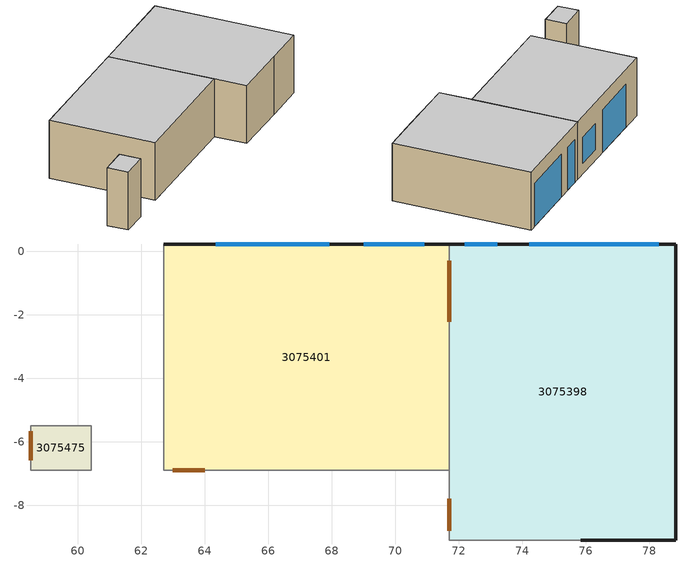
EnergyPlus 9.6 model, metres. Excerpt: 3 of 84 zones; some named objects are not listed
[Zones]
3075401
 floor ground (7595720): 71.7,0.23 71.7,-6.9 62.7,-6.9 62.7,0.23 z46.64
 wall outside (7491882): 71.7,0.23 62.7,0.23 z46.64:50.68
 wall to 3075398 (7514533_Adjacent): 71.7,-6.9 71.7,0.23 z46.64:50.68
 wall to 3075364 (7515037): 62.7,-6.9 71.7,-6.9 z46.64:50.68
 wall to 3075375 (7515233): 62.7,0.23 62.7,-6.9 z46.64:50.68
 window (7537627): 67.92,0.23 64.35,0.23 z46.66:49.66
 window (7537741): 70.91,0.23 69.01,0.23 z47.4:49.2
 door inside (7559049): 71.7,-2.21 71.7,-0.3 z46.65:48.76
 door inside (7559370): 62.99,-6.9 64,-6.9 z46.65:48.76
 ceiling to 3075620 (7600772): 71.7,-6.9 71.7,0.23 62.7,0.23 62.7,-6.9 z50.68
3075398
 floor ground (7595720): 78.83,0.23 78.83,-9.09 71.7,-9.09 71.7,0.23 z46.64
 wall outside (7491699): 75.83,-9.09 78.83,-9.09 z46.64:50.68
 wall outside (7491806): 78.83,-9.09 78.83,0.23 z46.64:50.68
 wall outside (7491882): 78.83,0.23 71.7,0.23 z46.64:50.68
 wall to 3075364 (7514227): 71.7,-9.09 75.83,-9.09 z46.64:50.68
 wall to 3075364 (7514533): 71.7,-6.9 71.7,-9.09 z46.64:50.68
 window (7538308): 78.3,0.23 74.22,0.23 z46.66:49.66
 window (7538232): 73.2,0.23 72.18,0.23 z46.66:49.66
 door inside (7559431): 71.7,-7.79 71.7,-8.8 z46.65:48.76
 ceiling to 3075618 (7600772): 78.83,-9.09 78.83,0.23 71.7,0.23 71.7,-9.09 z50.68
3075475
 floor ground (7595720): 60.41,-5.49 60.41,-6.9 58.52,-6.9 58.52,-5.49 z46.64
 wall to 3075364 (7515393): 58.52,-6.9 60.41,-6.9 z46.64:50.68
 wall to 3075375 (7557749): 60.41,-6.9 60.41,-5.49 z46.64:50.68
 wall to 3075472 (7557750_Adjacent): 58.52,-5.49 58.52,-6.9 z46.64:50.68
 wall to 3075651 (7557751_Adjacent): 60.41,-5.49 58.52,-5.49 z46.64:50.68
 door inside (7558647): 58.52,-5.66 58.52,-6.57 z46.65:48.76
 ceiling to 3075660 (7600772): 60.41,-6.9 60.41,-5.49 58.52,-5.49 58.52,-6.9 z50.68
[Construction]
7491297_Adjacent; 7513341; 7513448; 7513569; 7513741; 7513824; 7514227_Adjacent; 7515233; 7515462_Adjacent; 7515615_Adjacent; 7515995; 7516074_Adjacent; 7516232_Adjacent; 7516506; 7516696_Adjacent; 7517096; 7517165; 7517215_Adjacent; 7517272; 7517809; 7518754_Adjacent; 7519928_Adjacent; 7520038_Adjacent; 7521979_Adjacent; 7521980_Adjacent; 7521981_Adjacent; 7521989_Adjacent; 7521992_Adjacent; 7521994_Adjacent; 7521995_Adjacent; 7521997_Adjacent; 7533116; 7589763_Adjacent: 134454_0.18
7513051_Adjacent: 4503105_0.18, 134380_0.095, 340187_0.013
7517678_Adjacent; 7517738_Adjacent; 7517949_Adjacent; 7517981; 7518014; 7518159_Adjacent; 7518319; 7522017_Adjacent; 7522026_Adjacent; 7523545_Adjacent; 7523588_Adjacent; 7523638; 7524185; 7524253; 7524296; 7524386_Adjacent; 7524459_Adjacent; 7524496_Adjacent; 7524538_Adjacent; 7524641_Adjacent; 7524697_Adjacent; 7524746_Adjacent; 7525090; 7525226; 7525283; 7525334_Adjacent; 7525364_Adjacent; 7525398_Adjacent; 7525450_Adjacent; 7557746; 7557748; 7557749; 7557750_Adjacent; 7557751_Adjacent; 7557752_Adjacent; 7557753_Adjacent: 134370_0.15
7517859; 7518354_Adjacent; 7518500_Adjacent; 7518970_Adjacent; 7522453_Adjacent; 7523049_Adjacent; 7523151_Adjacent; 7523346; 7523918: 340187_0.012, 340187_0.012, 134380_0.095, 340187_0.012, 340187_0.012
7519207; 7519269; 7519360; 7519415; 7519450; 7519510; 7519552: 340187_0.012, 340187_0.012, 134380_0.07, 340187_0.012, 340187_0.012
[Schedule:Compact]
3075333_L: Through: 08/31, For: AllDays, Until: 24:00, 0, Through: 09/01, For: AllDays, Until: 07:30, 0, Until: 08:00, 0, Until: 08:30, 0, Until: 09:00, 0, Until: 09:30, 0, Until: 10:00, 0, Until: 10:30, 0, Until: 11:00, 0, Until: 11:30, 0, Until: 12:00, 0, Until: 12:30, 0, Until: 13:00, 0, Until: 13:30, 0, Until: 14:00, 0, Until: 14:30, 0, Until: 15:00, 0, Until: 15:30, 0, Until: 16:00, 0, Until: 16:30, 0, Until: 17:00, 0, Until: 17:30, 0, Until: 24:00, 0, Through: 09/02, For: AllDays, Until: 07:30, 0, Until: 08:00, 0, Until: 08:30, 0, Until: 09:00, 0, Until: 09:30, 0, Until: 10:00, 0, Until: 10:30, 0, Until: 11:00, 0, Until: 11:30, 0, Until: 12:00, 0, Until: 12:30, 0, Until: 13:00, 0, Until: 13:30, 0, Until: 14:00, 0, Until: 14:30, 0, Until: 15:00, 0, Until: 15:30, 0, Until: 16:00, 0, Until: 16:30, 0, Until: 17:00, 0, Until: 17:30, 0, Until: 24:00, 0, Through: 09/03, For: AllDays, Until: 07:30, 0, Until: 08:00, 0, Until: 08:30, 0, Until: 09:00, 0, Until: 09:30, 0, Until: 10:00, 0, Until: 10:30, 0, Until: 11:00, 0, Until: 11:30, 0, Until: 12:00, 0, Until: 12:30, 0, Until: 13:00, 0, Until: 13:30, 0, Until: 14:00, 0, Until: 14:30, 0, Until: 15:00, 0, Until: 15:30, 0, Until: 16:00, 0, Until: 16:30, 0, Until: 17:00, 0, Until: 17:30, 0, Until: 24:00, 0, Through: 09/04, For: AllDays, Until: 07:30, 0, Until: 08:00, 0, Until: 08:30, 0, Until: 09:00, 0, Until: 09:30, 0, Until: 10:00, 0, Until: 10:30, 0, Until: 11:00, 0, Until: 11:30, 0, Until: 12:00, 0, Until: 12:30, 0, Until: 13:00, 0, Until: 13:30, 0, Until: 14:00, 0, Until: 14:30, 0, Until: 15:00, 0, Until: 15:30, 0, Until: 16:00, 0, Until: 16:30, 0, Until: 17:00, 0, Until: 17:30, 0, Until: 24:00, 0, Through: 09/05, For: AllDays, Until: 07:30, 0, Until: 08:00, 0, Until: 08:30, 0, Until: 09:00, 0, Until: 09:30, 0, Until: 10:00, 0, Until: 10:30, 0, Until: 11:00, 0, Until: 11:30, 0, Until: 12:00, 0, Until: 12:30, 0, Until: 13:00, 0, Until: 13:30, 0, Until: 14:00, 0, Until: 14:30, 0, Until: 15:00, 0, Until: 15:30, 0, Until: 16:00, 0, Until: 16:30, 0, Until: 17:00, 0, Until: 17:30, 0, Until: 24:00, 0, Through: 09/06, For: AllDays, Until: 07:30, 0, Until: 08:00, 0, Until: 08:30, 0, Until: 09:00, 0, Until: 09:30, 0, Until: 10:00, 0, Until: 10:30, 0, Until: 11:00, 0, Until: 11:30, 0, Until: 12:00, 0, Until: 12:30, 0, Until: 13:00, 0, Until: 13:30, 0, Until: 14:00, 0, Until: 14:30, 0, Until: 15:00, 0, Until: 15:30, 0, Until: 16:00, 0, Until: 16:30, 0, Until: 17:00, 0, Until: 17:30, 0, Until: 24:00, 0, Through: 09/07, For: AllDays, Until: 07:30, 0, Until: 08:00, 0, Until: 08:30, 0, Until: 09:00, 0, Until: 09:30, 0, Until: 10:00, 0, Until: 10:30, 0, Until: 11:00, 0, Until: 11:30, 0, Until: 12:00, 0, Until: 12:30, 0, Until: 13:00, 0, Until: 13:30, 0, Until: 14:00, 0, Until: 14:30, 0, Until: 15:00, 0, Until: 15:30, 0, Until: 16:00, 0, Until: 16:30, 0, Until: 17:00, 0, Until: 17:30, 0, Until: 24:00, 0, Through: 09/08, For: AllDays, Until: 07:30, 0, Until: 08:00, 0, Until: 08:30, 0, Until: 09:00, 0, Until: 09:30, 0, Until: 10:00, 0, Until: 10:30, 0, Until: 11:00, 0, Until: 11:30, 0, Until: 12:00, 0, Until: 12:30, 0, Until: 13:00, 0, Until: 13:30, 0, Until: 14:00, 0, Until: 14:30, 0, Until: 15:00, 0, Until: 15:30, 0, Until: 16:00, 0, Until: 16:30, 0, Until: 17:00, 0, Until: 17:30, 0, Until: 24:00, 0, Through: 09/09, For: AllDays, Until: 07:30, 0, Until: 08:00, 0, Until: 08:30, 0, Until: 09:00, 0, Until: 09:30, 0, Until: 10:00, 0, Until: 10:30, 0, Until: 11:00, 0, Until: 11:30, 0, Until: 12:00, 0, Until: 12:30, 0, Until: 13:00, 0, Until: 13:30, 0, Until: 14:00, 0, Until: 14:30, 0, Until: 15:00, 0, Until: 15:30, 0, Until: 16:00, 0, Until: 16:30, 0, Until: 17:00, 0, Until: 17:30, 0, Until: 24:00, 0, Through: 09/10, For: AllDays, Until: 07:30, 0, Until: 08:00, 0, Until: 08:30, 0, Until: 09:00, 0, Until: 09:30, 0, Until: 10:00, 0, Until: 10:30, 0, Until: 11:00, 0, Until: 11:30, 0, Until: 12:00, 0, Until: 12:30, 0, Until: 13:00, 0, Until: 13:30, 0, Until: 14:00, 0, Until: 14:30, 0, Until: 15:00, 0, Until: 15:30, 0, Until: 16:00, 0, Until: 16:30, 0, Until: 17:00, 0, Until: 17:30, 0, Until: 24:00, 0, Through: 09/11, For: AllDays, Until: 07:30, 0, Until: 08:00, 0, Until: 08:30, 0, Until: 09:00, 0, Until: 09:30, 0, Until: 10:00, 0, Until: 10:30, 0, Until: 11:00, 0, Until: 11:30, 0, Until: 12:00, 0, Until: 12:30, 0, Until: 13:00, 0, Until: 13:30, 0, Until: 14:00, 0, Until: 14:30, 0, Until: 15:00, 0, Until: 15:30, 0, Until: 16:00, 0, Until: 16:30, 0, Until: 17:00, 0, Until: 17:30, 0, Until: 24:00, 0, Through: 09/12, For: AllDays, Until: 07:30, 0, Until: 08:00, 0, Until: 08:30, 0, Until: 09:00, 0, Until: 09:30, 0, Until: 10:00, 0, Until: 10:30, 0, Until: 11:00, 0, Until: 11:30, 0, Until: 12:00, 0, Until: 12:30, 0, Until: 13:00, 0, Until: 13:30, 0, Until: 14:00, 0, Until: 14:30, 0, Until: 15:00, 0, Until: 15:30, 0, Until: 16:00, 0, Until: 16:30, 0, Until: 17:00, 0, Until: 17:30, 0, Until: 24:00, 0, Through: 09/13, For: AllDays, Until: 07:30, 0, Until: 08:00, 0, Until: 08:30, 0, Until: 09:00, 0, Until: 09:30, 0, Until: 10:00, 0, Until: 10:30, 0, Until: 11:00, 0, Until: 11:30, 0, Until: 12:00, 0, Until: 12:30, 0, Until: 13:00, 0, Until: 13:30, 0, Until: 14:00, 0, Until: 14:30, 0, Until: 15:00, 0, Until: 15:30, 0, Until: 16:00, 0, Until: 16:30, 0, Until: 17:00, 0, Until: 17:30, 0, Until: 24:00, 0, Through: 09/14, For: AllDays, Until: 07:30, 0, Until: 08:00, 0, Until: 08:30, 0, Until: 09:00, 0, Until: 09:30, 0, Until: 10:00, 0, Until: 10:30, 0, Until: 11:00, 0, Until: 11:30, 0, Until: 12:00, 0, Until: 12:30, 0, Until: 13:00, 0, Until: 13:30, 0, Until: 14:00, 0, Until: 14:30, 0, Until: 15:00, 0, Until: 15:30, 0, Until: 16:00, 0, Until: 16:30, 0, Until: 17:00, 0, Until: 17:30, 0, Until: 24:00, 0, Through: 09/15, For: AllDays, Until: 07:30, 0, Until: 08:00, 0, Until: 08:30, 0, Until: 09:00, 0, Until: 09:30, 0, Until: 10:00, 0, Until: 10:30, 0, Until: 11:00, 0, Until: 11:30, 0, Until: 12:00, 0, Until: 12:30, 0, Until: 13:00, 0, Until: 13:30, 0, Until: 14:00, 0, Until: 14:30, 0, Until: 15:00, 0, Until: 15:30, 0, Until: 16:00, 0, Until: 16:30, 0, Until: 17:00, 0, Until: 17:30, 0, Until: 24:00, 0, Through: 09/16, For: AllDays, Until: 07:30, 0, Until: 08:00, 0, Until: 08:30, 0, Until: 09:00, 0, Until: 09:30, 0, Until: 10:00, 0, Until: 10:30, 0, Until: 11:00, 0, Until: 11:30, 0, Until: 12:00, 0, Until: 12:30, 0, Until: 13:00, 0, Until: 13:30, 0, Until: 14:00, 0, Until: 14:30, 0, Until: 15:00, 0, Until: 15:30, 0, Until: 16:00, 0, Until: 16:30, 0, Until: 17:00, 0, Until: 17:30, 0, Until: 24:00, 0, Through: 09/17, For: AllDays, Until: 07:30, 0, Until: 08:00, 0, Until: 08:30, 0, Until: 09:00, 0, Until: 09:30, 0, Until: 10:00, 0, Until: 10:30, 0, Until: 11:00, 0, Until: 11:30, 0, Until: 12:00, 0, Until: 12:30, 0, Until: 13:00, 0, Until: 13:30, 0, Until: 14:00, 0, Until: 14:30, 0, Until: 15:00, 0, Until: 15:30, 0, Until: 16:00, 0, Until: 16:30, 0, Until: 17:00, 0, Until: 17:30, 0, Until: 24:00, 0, Through: 09/18, For: AllDays, Until: 07:30, 0, Until: 08:00, 0, Until: 08:30, 0, Until: 09:00, 0, Until: 09:30, 0, Until: 10:00, 0, Until: 10:30, 0, Until: 11:00, 0, Until: 11:30, 0, Until: 12:00, 0, Until: 12:30, 0, Until: 13:00, 0, Until: 13:30, 0, Until: 14:00, 0, Until: 14:30, 0, Until: 15:00, 0, Until: 15:30, 0, Until: 16:00, 0, Until: 16:30, 0, Until: 17:00, 0, Until: 17:30, 0, Until: 24:00, 0, Through: 09/19, For: AllDays, Until: 07:30, 0, Until: 08:00, 0, Until: 08:30, 0, Until: 09:00, 0, Until: 09:30, 0, Until: 10:00, 0, Until: 10:30, 0, Until: 11:00, 0, Until: 11:30, 0, Until: 12:00, 0, Until: 12:30, 0, Until: 13:00, 0, Until: 13:30, 0, Until: 14:00, 0, Until: 14:30, 0, Until: 15:00, 0, Until: 15:30, 0, Until: 16:00, 0, Until: 16:30, 0, Until: 17:00, 0, Until: 17:30, 0, Until: 24:00, 0, Through: 09/20, For: AllDays, Until: 07:30, 0, Until: 08:00, 0, Until: 08:30, 0, Until: 09:00, 0, Until: 09:30, 0, Until: 10:00, 0, Until: 10:30, 0, Until: 11:00, 0, Until: 11:30, 0, Until: 12:00, 0, Until: 12:30, 0, Until: 13:00, 0, Until: 13:30, 0, Until: 14:00, 0, Until: 14:30, 0, Until: 15:00, 0, Until: 15:30, 0, Until: 16:00, 0, Until: 16:30, 0, Until: 17:00, 0, Until: 17:30, 0, Until: 24:00, 0, Through: 09/21, For: AllDays, Until: 07:30, 0, Until: 08:00, 0, Until: 08:30, 0, Until: 09:00, 0, Until: 09:30, 0, Until: 10:00, 0, Until: 10:30, 0, Until: 11:00, 0, Until: 11:30, 0, Until: 12:00, 0, Until: 12:30, 0, Until: 13:00, 0, Until: 13:30, 0, Until: 14:00, 0, Until: 14:30, 0, Until: 15:00, 0, Until: 15:30, 0, Until: 16:00, 0, Until: 16:30, 0, Until: 17:00, 0, Until: 17:30, 0, Until: 24:00, 0, Through: 09/22, For: AllDays, Until: 07:30, 0, Until: 08:00, 0, Until: 08:30, 0, Until: 09:00, 0, Until: 09:30, 0, Until: 10:00, 0, Until: 10:30, 0, Until: 11:00, 0, Until: 11:30, 0, Until: 12:00, 0, Until: 12:30, 0, Until: 13:00, 0, Until: 13:30, 0, Until: 14:00, 0, Until: 14:30, 0, Until: 15:00, 0, Until: 15:30, 0, Until: 16:00, 0, Until: 16:30, 0, Until: 17:00, 0, Until: 17:30, 0, Until: 24:00, 0, Through: 09/23, For: AllDays, Until: 07:30, 0, Until: 08:00, 0, Until: 08:30, 0, Until: 09:00, 0, Until: 09:30, 0, Until: 10:00, 0, Until: 10:30, 0, Until: 11:00, 0, Until: 11:30, 0, Until: 12:00, 0, Until: 12:30, 0, Until: 13:00, 0, Until: 13:30, 0, Until: 14:00, 0, Until: 14:30, 0, Until: 15:00, 0, Until: 15:30, 0, Until: 16:00, 0, Until: 16:30, 0, Until: 17:00, 0, Until: 17:30, 0, Until: 24:00, 0, Through: 09/24, For: AllDays, Until: 07:30, 0, Until: 08:00, 0, Until: 08:30, 0, Until: 09:00, 0, Until: 09:30, 0, Until: 10:00, 0, Until: 10:30, 0, Until: 11:00, 0, Until: 11:30, 0, Until: 12:00, 0, Until: 12:30, 0, Until: 13:00, 0, Until: 13:30, 0, Until: 14:00, 0, Until: 14:30, 0, Until: 15:00, 0, Until: 15:30, 0, Until: 16:00, 0, Until: 16:30, 0, Until: 17:00, 0, Until: 17:30, 0, Until: 24:00, 0, Through: 09/25, For: AllDays, Until: 07:30, 0, Until: 08:00, 0, Until: 08:30, 0, Until: 09:00, 0, Until: 09:30, 0, Until: 10:00, 0, Until: 10:30, 0, Until: 11:00, 0, Until: 11:30, 0, Until: 12:00, 0, Until: 12:30, 0, Until: 13:00, 0, Until: 13:30, 0, Until: 14:00, 0, Until: 14:30, 0, Until: 15:00, 0, Until: 15:30, 0, Until: 16:00, 0, Until: 16:30, 0, Until: 17:00, 0, Until: 17:30, 0, Until: 24:00, 0, Through: 09/26, For: AllDays, Until: 07:30, 0, Until: 08:00, 0, Until: 08:30, 0, Until: 09:00, 0, Until: 09:30, 0, Until: 10:00, 0, Until: 10:30, 0, Until: 11:00, 0, Until: 11:30, 0, Until: 12:00, 0, Until: 12:30, 0, Until: 13:00, 0, Until: 13:30, 0, Until: 14:00, 0, Until: 14:30, 0, Until: 15:00, 0, Until: 15:30, 0, Until: 16:00, 0, Until: 16:30, 0, Until: 17:00, 0, Until: 17:30, 0, Until: 24:00, 0, Through: 09/27, For: AllDays, Until: 07:30, 0, Until: 08:00, 0, Until: 08:30, 0, Until: 09:00, 0, Until: 09:30, 0, Until: 10:00, 0, Until: 10:30, 0, Until: 11:00, 0, Until: 11:30, 0, Until: 12:00, 0, Until: 12:30, 0, Until: 13:00, 0, Until: 13:30, 0, Until: 14:00, 0, Until: 14:30, 0, Until: 15:00, 0, Until: 15:30, 0, Until: 16:00, 0, Until: 16:30, 0, Until: 17:00, 0, Until: 17:30, 0, Until: 24:00, 0, Through: 09/28, For: AllDays, Until: 07:30, 0, Until: 08:00, 0, Until: 08:30, 0, Until: 09:00, 0, Until: 09:30, 0, Until: 10:00, 0, Until: 10:30, 0, Until: 11:00, 0, Until: 11:30, 0, Until: 12:00, 0, Until: 12:30, 0, Until: 13:00, 0, Until: 13:30, 0, Until: 14:00, 0, Until: 14:30, 0, Until: 15:00, 0, Until: 15:30, 0, Until: 16:00, 0, Until: 16:30, 0, Until: 17:00, 0, Until: 17:30, 0, Until: 24:00, 0, Through: 09/29, For: AllDays, Until: 07:30, 0, Until: 08:00, 0, Until: 08:30, 0, Until: 09:00, 0, Until: 09:30, 0, Until: 10:00, 0, Until: 10:30, 0, Until: 11:00, 0, Until: 11:30, 0, Until: 12:00, 0, Until: 12:30, 0, Until: 13:00, 0, Until: 13:30, 0, Until: 14:00, 0, Until: 14:30, 0, Until: 15:00, 0, Until: 15:30, 0, Until: 16:00, 0, Until: 16:30, 0, Until: 17:00, 0, Until: 17:30, 0, Until: 24:00, 0, Through: 09/30, For: AllDays, Until: 07:30, 0, Until: 08:00, 0, Until: 08:30, 0, Until: 09:00, 0, Until: 09:30, 0, Until: 10:00, 0, Until: 10:30, 0, Until: 11:00, 0, Until: 11:30, 0, Until: 12:00, 0, Until: 12:30, 0, Until: 13:00, 0, Until: 13:30, 0, Until: 14:00, 0, Until: 14:30, 0, Until: 15:00, 0, Until: 15:30, 0, Until: 16:00, 0, Until: 16:30, 0, Until: 17:00, 0, Until: 17:30, 0, Until: 24:00, 0, Through: 12/31, For: AllDays, Until: 24:00, 0
3075413_NORM: Through: 08/31, For: AllDays, Until: 24:00, 0, Through: 09/01, For: AllDays, Until: 07:30, 0, Until: 08:00, 0, Until: 08:30, 0, Until: 09:00, 0, Until: 09:30, 0.9, Until: 10:00, 0.9, Until: 10:30, 0, Until: 11:00, 0.2, Until: 11:30, 0.2, Until: 12:00, 0.4, Until: 12:30, 0.4, Until: 13:00, 1, Until: 13:30, 1, Until: 14:00, 0, Until: 14:30, 0.3, Until: 15:00, 0.3, Until: 15:30, 0.3, Until: 16:00, 0, Until: 16:30, 0, Until: 17:00, 0, Until: 17:30, 0, Until: 24:00, 0, Through: 09/02, For: AllDays, Until: 07:30, 0, Until: 08:00, 0.5, Until: 08:30, 1, Until: 09:00, 1, Until: 09:30, 1, Until: 10:00, 0, Until: 10:30, 0, Until: 11:00, 0.7, Until: 11:30, 0.7, Until: 12:00, 0.7, Until: 12:30, 0, Until: 13:00, 0, Until: 13:30, 0, Until: 14:00, 0, Until: 14:30, 0, Until: 15:00, 0, Until: 15:30, 0, Until: 16:00, 0, Until: 16:30, 0, Until: 17:00, 0, Until: 17:30, 0, Until: 24:00, 0, Through: 09/03, For: AllDays, Until: 07:30, 0, Until: 08:00, 0.5, Until: 08:30, 1, Until: 09:00, 1, Until: 09:30, 1, Until: 10:00, 1, Until: 10:30, 1, Until: 11:00, 0, Until: 11:30, 0, Until: 12:00, 0, Until: 12:30, 0, Until: 13:00, 0, Until: 13:30, 0, Until: 14:00, 0, Until: 14:30, 0, Until: 15:00, 0, Until: 15:30, 0, Until: 16:00, 0.8, Until: 16:30, 0.8, Until: 17:00, 0.8, Until: 17:30, 0.4, Until: 24:00, 0, Through: 09/04, For: AllDays, Until: 07:30, 0, Until: 08:00, 0.5, Until: 08:30, 1, Until: 09:00, 1, Until: 09:30, 1, Until: 10:00, 1, Until: 10:30, 1, Until: 11:00, 0.5, Until: 11:30, 0.5, Until: 12:00, 0.5, Until: 12:30, 0.5, Until: 13:00, 0.9, Until: 13:30, 0.9, Until: 14:00, 0.9, Until: 14:30, 0.9, Until: 15:00, 0.9, Until: 15:30, 0, Until: 16:00, 0, Until: 16:30, 0, Until: 17:00, 0, Until: 17:30, 0, Until: 24:00, 0, Through: 09/05, For: AllDays, Until: 07:30, 0, Until: 08:00, 0, Until: 08:30, 0, Until: 09:00, 0, Until: 09:30, 0, Until: 10:00, 0, Until: 10:30, 0, Until: 11:00, 0, Until: 11:30, 0, Until: 12:00, 0, Until: 12:30, 0, Until: 13:00, 0, Until: 13:30, 0, Until: 14:00, 0, Until: 14:30, 0, Until: 15:00, 0, Until: 15:30, 0, Until: 16:00, 0, Until: 16:30, 0, Until: 17:00, 0, Until: 17:30, 0, Until: 24:00, 0, Through: 09/06, For: AllDays, Until: 07:30, 0, Until: 08:00, 0, Until: 08:30, 0, Until: 09:00, 0, Until: 09:30, 0, Until: 10:00, 0, Until: 10:30, 0, Until: 11:00, 0, Until: 11:30, 0, Until: 12:00, 0, Until: 12:30, 0, Until: 13:00, 0, Until: 13:30, 0, Until: 14:00, 0, Until: 14:30, 0, Until: 15:00, 0, Until: 15:30, 0, Until: 16:00, 0, Until: 16:30, 0, Until: 17:00, 0, Until: 17:30, 0, Until: 24:00, 0, Through: 09/07, For: AllDays, Until: 07:30, 0, Until: 08:00, 0, Until: 08:30, 0, Until: 09:00, 0, Until: 09:30, 0, Until: 10:00, 0.8, Until: 10:30, 0.8, Until: 11:00, 0.8, Until: 11:30, 0.8, Until: 12:00, 0.8, Until: 12:30, 0, Until: 13:00, 1, Until: 13:30, 1, Until: 14:00, 1, Until: 14:30, 0, Until: 15:00, 0, Until: 15:30, 0, Until: 16:00, 0, Until: 16:30, 0, Until: 17:00, 0.1, Until: 17:30, 0, Until: 24:00, 0, Through: 09/08, For: AllDays, Until: 07:30, 0, Until: 08:00, 0.2, Until: 08:30, 0.4, Until: 09:00, 0.4, Until: 09:30, 0.4, Until: 10:00, 0.4, Until: 10:30, 0, Until: 11:00, 1, Until: 11:30, 1, Until: 12:00, 1, Until: 12:30, 1, Until: 13:00, 0.1, Until: 13:30, 0.1, Until: 14:00, 0, Until: 14:30, 0, Until: 15:00, 0, Until: 15:30, 0, Until: 16:00, 0, Until: 16:30, 0, Until: 17:00, 0, Until: 17:30, 0, Until: 24:00, 0, Through: 09/09, For: AllDays, Until: 07:30, 0, Until: 08:00, 0.5, Until: 08:30, 1, Until: 09:00, 1, Until: 09:30, 1, Until: 10:00, 1, Until: 10:30, 0.4, Until: 11:00, 0.4, Until: 11:30, 0, Until: 12:00, 0.2, Until: 12:30, 0.2, Until: 13:00, 0, Until: 13:30, 0, Until: 14:00, 0, Until: 14:30, 0.1, Until: 15:00, 0.1, Until: 15:30, 0, Until: 16:00, 0, Until: 16:30, 0, Until: 17:00, 0, Until: 17:30, 0, Until: 24:00, 0, Through: 09/10, For: AllDays, Until: 07:30, 0, Until: 08:00, 0.1, Until: 08:30, 0.2, Until: 09:00, 0.2, Until: 09:30, 0.2, Until: 10:00, 0, Until: 10:30, 1, Until: 11:00, 1, Until: 11:30, 0, Until: 12:00, 0, Until: 12:30, 0, Until: 13:00, 0, Until: 13:30, 0, Until: 14:00, 0, Until: 14:30, 0, Until: 15:00, 0, Until: 15:30, 0, Until: 16:00, 0, Until: 16:30, 0, Until: 17:00, 0, Until: 17:30, 0, Until: 24:00, 0, Through: 09/11, For: AllDays, Until: 07:30, 0, Until: 08:00, 0.3, Until: 08:30, 0.6, Until: 09:00, 0.6, Until: 09:30, 0.6, Until: 10:00, 0.6, Until: 10:30, 0.6, Until: 11:00, 1, Until: 11:30, 1, Until: 12:00, 0.2, Until: 12:30, 0.2, Until: 13:00, 0.6, Until: 13:30, 0.6, Until: 14:00, 0.6, Until: 14:30, 0.6, Until: 15:00, 0.6, Until: 15:30, 0, Until: 16:00, 0, Until: 16:30, 0, Until: 17:00, 0, Until: 17:30, 0, Until: 24:00, 0, Through: 09/12, For: AllDays, Until: 07:30, 0, Until: 08:00, 0, Until: 08:30, 0, Until: 09:00, 0, Until: 09:30, 0, Until: 10:00, 0, Until: 10:30, 0, Until: 11:00, 0, Until: 11:30, 0, Until: 12:00, 0, Until: 12:30, 0, Until: 13:00, 0, Until: 13:30, 0, Until: 14:00, 0, Until: 14:30, 0, Until: 15:00, 0, Until: 15:30, 0, Until: 16:00, 0, Until: 16:30, 0, Until: 17:00, 0, Until: 17:30, 0, Until: 24:00, 0, Through: 09/13, For: AllDays, Until: 07:30, 0, Until: 08:00, 0, Until: 08:30, 0, Until: 09:00, 0, Until: 09:30, 0, Until: 10:00, 0, Until: 10:30, 0, Until: 11:00, 0, Until: 11:30, 0, Until: 12:00, 0, Until: 12:30, 0, Until: 13:00, 0, Until: 13:30, 0, Until: 14:00, 0, Until: 14:30, 0, Until: 15:00, 0, Until: 15:30, 0, Until: 16:00, 0, Until: 16:30, 0, Until: 17:00, 0, Until: 17:30, 0, Until: 24:00, 0, Through: 09/14, For: AllDays, Until: 07:30, 0, Until: 08:00, 0, Until: 08:30, 0, Until: 09:00, 0, Until: 09:30, 0, Until: 10:00, 0, Until: 10:30, 0, Until: 11:00, 0.7, Until: 11:30, 0.7, Until: 12:00, 0.7, Until: 12:30, 0.7, Until: 13:00, 0, Until: 13:30, 0, Until: 14:00, 1, Until: 14:30, 1, Until: 15:00, 0, Until: 15:30, 0.2, Until: 16:00, 0.2, Until: 16:30, 0, Until: 17:00, 0, Until: 17:30, 0, Until: 24:00, 0, Through: 09/15, For: AllDays, Until: 07:30, 0, Until: 08:00, 0.5, Until: 08:30, 1, Until: 09:00, 1, Until: 09:30, 0, Until: 10:00, 0, Until: 10:30, 0, Until: 11:00, 0, Until: 11:30, 0.7, Until: 12:00, 0.7, Until: 12:30, 0.7, Until: 13:00, 0, Until: 13:30, 0, Until: 14:00, 0, Until: 14:30, 0, Until: 15:00, 0, Until: 15:30, 0.9, Until: 16:00, 0.9, Until: 16:30, 0, Until: 17:00, 0, Until: 17:30, 0, Until: 24:00, 0, Through: 09/16, For: AllDays, Until: 07:30, 0, Until: 08:00, 0, Until: 08:30, 0, Until: 09:00, 0, Until: 09:30, 0, Until: 10:00, 0, Until: 10:30, 1, Until: 11:00, 1, Until: 11:30, 1, Until: 12:00, 1, Until: 12:30, 1, Until: 13:00, 0, Until: 13:30, 0, Until: 14:00, 0, Until: 14:30, 0, Until: 15:00, 0, Until: 15:30, 0, Until: 16:00, 0, Until: 16:30, 0, Until: 17:00, 0, Until: 17:30, 0, Until: 24:00, 0, Through: 09/17, For: AllDays, Until: 07:30, 0, Until: 08:00, 0.5, Until: 08:30, 1, Until: 09:00, 1, Until: 09:30, 1, Until: 10:00, 1, Until: 10:30, 0, Until: 11:00, 0, Until: 11:30, 0, Until: 12:00, 0, Until: 12:30, 0, Until: 13:00, 0, Until: 13:30, 0, Until: 14:00, 0, Until: 14:30, 0, Until: 15:00, 0, Until: 15:30, 0, Until: 16:00, 0, Until: 16:30, 0.5, Until: 17:00, 0.5, Until: 17:30, 0.2, Until: 24:00, 0, Through: 09/18, For: AllDays, Until: 07:30, 0, Until: 08:00, 0.3, Until: 08:30, 0.6, Until: 09:00, 0.6, Until: 09:30, 0.6, Until: 10:00, 0.6, Until: 10:30, 0.6, Until: 11:00, 0.6, Until: 11:30, 0.6, Until: 12:00, 0.6, Until: 12:30, 0, Until: 13:00, 1, Until: 13:30, 1, Until: 14:00, 1, Until: 14:30, 1, Until: 15:00, 0, Until: 15:30, 0, Until: 16:00, 0, Until: 16:30, 0, Until: 17:00, 0, Until: 17:30, 0, Until: 24:00, 0, Through: 09/19, For: AllDays, Until: 07:30, 0, Until: 08:00, 0, Until: 08:30, 0, Until: 09:00, 0, Until: 09:30, 0, Until: 10:00, 0, Until: 10:30, 0, Until: 11:00, 0, Until: 11:30, 0, Until: 12:00, 0, Until: 12:30, 0, Until: 13:00, 0, Until: 13:30, 0, Until: 14:00, 0, Until: 14:30, 0, Until: 15:00, 0, Until: 15:30, 0, Until: 16:00, 0, Until: 16:30, 0, Until: 17:00, 0, Until: 17:30, 0, Until: 24:00, 0, Through: 09/20, For: AllDays, Until: 07:30, 0, Until: 08:00, 0, Until: 08:30, 0, Until: 09:00, 0, Until: 09:30, 0, Until: 10:00, 0, Until: 10:30, 0, Until: 11:00, 0, Until: 11:30, 0, Until: 12:00, 0, Until: 12:30, 0, Until: 13:00, 0, Until: 13:30, 0, Until: 14:00, 0, Until: 14:30, 0, Until: 15:00, 0, Until: 15:30, 0, Until: 16:00, 0, Until: 16:30, 0, Until: 17:00, 0, Until: 17:30, 0, Until: 24:00, 0, Through: 09/21, For: AllDays, Until: 07:30, 0, Until: 08:00, 0.1, Until: 08:30, 0.2, Until: 09:00, 0.3, Until: 09:30, 0.3, Until: 10:00, 0.3, Until: 10:30, 0.7, Until: 11:00, 0.7, Until: 11:30, 0.7, Until: 12:00, 0.7, Until: 12:30, 0, Until: 13:00, 0.3, Until: 13:30, 0.3, Until: 14:00, 0.3, Until: 14:30, 0, Until: 15:00, 0.1, Until: 15:30, 0.1, Until: 16:00, 0, Until: 16:30, 0, Until: 17:00, 0, Until: 17:30, 0, Until: 24:00, 0, Through: 09/22, For: AllDays, Until: 07:30, 0, Until: 08:00, 0, Until: 08:30, 0, Until: 09:00, 0, Until: 09:30, 0, Until: 10:00, 0, Until: 10:30, 0, Until: 11:00, 0, Until: 11:30, 0, Until: 12:00, 0, Until: 12:30, 0, Until: 13:00, 0, Until: 13:30, 0, Until: 14:00, 0, Until: 14:30, 0, Until: 15:00, 0, Until: 15:30, 0, Until: 16:00, 0, Until: 16:30, 0, Until: 17:00, 0, Until: 17:30, 0, Until: 24:00, 0, Through: 09/23, For: AllDays, Until: 07:30, 0, Until: 08:00, 0.5, Until: 08:30, 1, Until: 09:00, 1, Until: 09:30, 1, Until: 10:00, 1, Until: 10:30, 0, Until: 11:00, 0.5, Until: 11:30, 0.5, Until: 12:00, 0.5, Until: 12:30, 0.5, Until: 13:00, 0, Until: 13:30, 0, Until: 14:00, 0, Until: 14:30, 0, Until: 15:00, 0, Until: 15:30, 0, Until: 16:00, 0, Until: 16:30, 0, Until: 17:00, 0.6, Until: 17:30, 0.3, Until: 24:00, 0, Through: 09/24, For: AllDays, Until: 07:30, 0, Until: 08:00, 0.1, Until: 08:30, 0.3, Until: 09:00, 0.3, Until: 09:30, 0.3, Until: 10:00, 0.3, Until: 10:30, 0.3, Until: 11:00, 0.3, Until: 11:30, 0.3, Until: 12:00, 1, Until: 12:30, 1, Until: 13:00, 0, Until: 13:30, 0, Until: 14:00, 0, Until: 14:30, 0, Until: 15:00, 0.1, Until: 15:30, 0.1, Until: 16:00, 0, Until: 16:30, 0, Until: 17:00, 0, Until: 17:30, 0, Until: 24:00, 0, Through: 09/25, For: AllDays, Until: 07:30, 0, Until: 08:00, 0.5, Until: 08:30, 1, Until: 09:00, 1, Until: 09:30, 1, Until: 10:00, 1, Until: 10:30, 1, Until: 11:00, 0.9, Until: 11:30, 0.9, Until: 12:00, 0, Until: 12:30, 0, Until: 13:00, 1, Until: 13:30, 1, Until: 14:00, 1, Until: 14:30, 1, Until: 15:00, 1, Until: 15:30, 0, Until: 16:00, 0, Until: 16:30, 0, Until: 17:00, 0, Until: 17:30, 0, Until: 24:00, 0, Through: 09/26, For: AllDays, Until: 07:30, 0, Until: 08:00, 0, Until: 08:30, 0, Until: 09:00, 0, Until: 09:30, 0, Until: 10:00, 0, Until: 10:30, 0, Until: 11:00, 0, Until: 11:30, 0, Until: 12:00, 0, Until: 12:30, 0, Until: 13:00, 0, Until: 13:30, 0, Until: 14:00, 0, Until: 14:30, 0, Until: 15:00, 0, Until: 15:30, 0, Until: 16:00, 0, Until: 16:30, 0, Until: 17:00, 0, Until: 17:30, 0, Until: 24:00, 0, Through: 09/27, For: AllDays, Until: 07:30, 0, Until: 08:00, 0, Until: 08:30, 0, Until: 09:00, 0, Until: 09:30, 0, Until: 10:00, 0, Until: 10:30, 0, Until: 11:00, 0, Until: 11:30, 0, Until: 12:00, 0, Until: 12:30, 0, Until: 13:00, 0, Until: 13:30, 0, Until: 14:00, 0, Until: 14:30, 0, Until: 15:00, 0, Until: 15:30, 0, Until: 16:00, 0, Until: 16:30, 0, Until: 17:00, 0, Until: 17:30, 0, Until: 24:00, 0, Through: 09/28, For: AllDays, Until: 07:30, 0, Until: 08:00, 0.1, Until: 08:30, 0.1, Until: 09:00, 0.1, Until: 09:30, 0.1, Until: 10:00, 0, Until: 10:30, 1, Until: 11:00, 1, Until: 11:30, 1, Until: 12:00, 1, Until: 12:30, 1, Until: 13:00, 0, Until: 13:30, 0.7, Until: 14:00, 0.7, Until: 14:30, 0, Until: 15:00, 0, Until: 15:30, 0, Until: 16:00, 0, Until: 16:30, 0, Until: 17:00, 0, Until: 17:30, 0, Until: 24:00, 0, Through: 09/29, For: AllDays, Until: 07:30, 0, Until: 08:00, 0.1, Until: 08:30, 0.1, Until: 09:00, 0, Until: 09:30, 0.5, Until: 10:00, 0.5, Until: 10:30, 0.5, Until: 11:00, 0.5, Until: 11:30, 0.5, Until: 12:00, 0.5, Until: 12:30, 0.5, Until: 13:00, 1, Until: 13:30, 1, Until: 14:00, 1, Until: 14:30, 1, Until: 15:00, 0, Until: 15:30, 0, Until: 16:00, 0, Until: 16:30, 0, Until: 17:00, 0, Until: 17:30, 0, Until: 24:00, 0, Through: 09/30, For: AllDays, Until: 07:30, 0, Until: 08:00, 0.5, Until: 08:30, 1, Until: 09:00, 1, Until: 09:30, 1, Until: 10:00, 1, Until: 10:30, 1, Until: 11:00, 1, Until: 11:30, 0, Until: 12:00, 0.1, Until: 12:30, 0.1, Until: 13:00, 0, Until: 13:30, 0, Until: 14:00, 0, Until: 14:30, 0, Until: 15:00, 0, Until: 15:30, 0, Until: 16:00, 0, Until: 16:30, 0, Until: 17:00, 0, Until: 17:30, 0, Until: 24:00, 0, Through: 12/31, For: AllDays, Until: 24:00, 0
3075413_L: Through: 08/31, For: AllDays, Until: 24:00, 0, Through: 09/01, For: AllDays, Until: 07:30, 0, Until: 08:00, 0, Until: 08:30, 0, Until: 09:00, 0, Until: 09:30, 1, Until: 10:00, 1, Until: 10:30, 0, Until: 11:00, 1, Until: 11:30, 1, Until: 12:00, 1, Until: 12:30, 1, Until: 13:00, 1, Until: 13:30, 1, Until: 14:00, 0, Until: 14:30, 1, Until: 15:00, 1, Until: 15:30, 1, Until: 16:00, 0, Until: 16:30, 0, Until: 17:00, 0, Until: 17:30, 0, Until: 24:00, 0, Through: 09/02, For: AllDays, Until: 07:30, 0, Until: 08:00, 1, Until: 08:30, 1, Until: 09:00, 1, Until: 09:30, 1, Until: 10:00, 0, Until: 10:30, 0, Until: 11:00, 1, Until: 11:30, 1, Until: 12:00, 1, Until: 12:30, 0, Until: 13:00, 0, Until: 13:30, 0, Until: 14:00, 0, Until: 14:30, 0, Until: 15:00, 0, Until: 15:30, 0, Until: 16:00, 0, Until: 16:30, 0, Until: 17:00, 0, Until: 17:30, 0, Until: 24:00, 0, Through: 09/03, For: AllDays, Until: 07:30, 0, Until: 08:00, 1, Until: 08:30, 1, Until: 09:00, 1, Until: 09:30, 1, Until: 10:00, 1, Until: 10:30, 1, Until: 11:00, 0, Until: 11:30, 0, Until: 12:00, 0, Until: 12:30, 0, Until: 13:00, 0, Until: 13:30, 0, Until: 14:00, 0, Until: 14:30, 0, Until: 15:00, 0, Until: 15:30, 0, Until: 16:00, 1, Until: 16:30, 1, Until: 17:00, 1, Until: 17:30, 1, Until: 24:00, 0, Through: 09/04, For: AllDays, Until: 07:30, 0, Until: 08:00, 1, Until: 08:30, 1, Until: 09:00, 1, Until: 09:30, 1, Until: 10:00, 1, Until: 10:30, 1, Until: 11:00, 1, Until: 11:30, 1, Until: 12:00, 1, Until: 12:30, 1, Until: 13:00, 1, Until: 13:30, 1, Until: 14:00, 1, Until: 14:30, 1, Until: 15:00, 1, Until: 15:30, 0, Until: 16:00, 0, Until: 16:30, 0, Until: 17:00, 0, Until: 17:30, 0, Until: 24:00, 0, Through: 09/05, For: AllDays, Until: 07:30, 0, Until: 08:00, 0, Until: 08:30, 0, Until: 09:00, 0, Until: 09:30, 0, Until: 10:00, 0, Until: 10:30, 0, Until: 11:00, 0, Until: 11:30, 0, Until: 12:00, 0, Until: 12:30, 0, Until: 13:00, 0, Until: 13:30, 0, Until: 14:00, 0, Until: 14:30, 0, Until: 15:00, 0, Until: 15:30, 0, Until: 16:00, 0, Until: 16:30, 0, Until: 17:00, 0, Until: 17:30, 0, Until: 24:00, 0, Through: 09/06, For: AllDays, Until: 07:30, 0, Until: 08:00, 0, Until: 08:30, 0, Until: 09:00, 0, Until: 09:30, 0, Until: 10:00, 0, Until: 10:30, 0, Until: 11:00, 0, Until: 11:30, 0, Until: 12:00, 0, Until: 12:30, 0, Until: 13:00, 0, Until: 13:30, 0, Until: 14:00, 0, Until: 14:30, 0, Until: 15:00, 0, Until: 15:30, 0, Until: 16:00, 0, Until: 16:30, 0, Until: 17:00, 0, Until: 17:30, 0, Until: 24:00, 0, Through: 09/07, For: AllDays, Until: 07:30, 0, Until: 08:00, 0, Until: 08:30, 0, Until: 09:00, 0, Until: 09:30, 0, Until: 10:00, 1, Until: 10:30, 1, Until: 11:00, 1, Until: 11:30, 1, Until: 12:00, 1, Until: 12:30, 0, Until: 13:00, 1, Until: 13:30, 1, Until: 14:00, 1, Until: 14:30, 0, Until: 15:00, 0, Until: 15:30, 0, Until: 16:00, 0, Until: 16:30, 0, Until: 17:00, 1, Until: 17:30, 0, Until: 24:00, 0, Through: 09/08, For: AllDays, Until: 07:30, 0, Until: 08:00, 1, Until: 08:30, 1, Until: 09:00, 1, Until: 09:30, 1, Until: 10:00, 1, Until: 10:30, 0, Until: 11:00, 1, Until: 11:30, 1, Until: 12:00, 1, Until: 12:30, 1, Until: 13:00, 1, Until: 13:30, 1, Until: 14:00, 0, Until: 14:30, 0, Until: 15:00, 0, Until: 15:30, 0, Until: 16:00, 0, Until: 16:30, 0, Until: 17:00, 0, Until: 17:30, 0, Until: 24:00, 0, Through: 09/09, For: AllDays, Until: 07:30, 0, Until: 08:00, 1, Until: 08:30, 1, Until: 09:00, 1, Until: 09:30, 1, Until: 10:00, 1, Until: 10:30, 1, Until: 11:00, 1, Until: 11:30, 0, Until: 12:00, 1, Until: 12:30, 1, Until: 13:00, 0, Until: 13:30, 0, Until: 14:00, 0, Until: 14:30, 1, Until: 15:00, 1, Until: 15:30, 0, Until: 16:00, 0, Until: 16:30, 0, Until: 17:00, 0, Until: 17:30, 0, Until: 24:00, 0, Through: 09/10, For: AllDays, Until: 07:30, 0, Until: 08:00, 1, Until: 08:30, 1, Until: 09:00, 1, Until: 09:30, 1, Until: 10:00, 0, Until: 10:30, 1, Until: 11:00, 1, Until: 11:30, 0, Until: 12:00, 0, Until: 12:30, 0, Until: 13:00, 0, Until: 13:30, 0, Until: 14:00, 0, Until: 14:30, 0, Until: 15:00, 0, Until: 15:30, 0, Until: 16:00, 0, Until: 16:30, 0, Until: 17:00, 0, Until: 17:30, 0, Until: 24:00, 0, Through: 09/11, For: AllDays, Until: 07:30, 0, Until: 08:00, 1, Until: 08:30, 1, Until: 09:00, 1, Until: 09:30, 1, Until: 10:00, 1, Until: 10:30, 1, Until: 11:00, 1, Until: 11:30, 1, Until: 12:00, 1, Until: 12:30, 1, Until: 13:00, 1, Until: 13:30, 1, Until: 14:00, 1, Until: 14:30, 1, Until: 15:00, 1, Until: 15:30, 0, Until: 16:00, 0, Until: 16:30, 0, Until: 17:00, 0, Until: 17:30, 0, Until: 24:00, 0, Through: 09/12, For: AllDays, Until: 07:30, 0, Until: 08:00, 0, Until: 08:30, 0, Until: 09:00, 0, Until: 09:30, 0, Until: 10:00, 0, Until: 10:30, 0, Until: 11:00, 0, Until: 11:30, 0, Until: 12:00, 0, Until: 12:30, 0, Until: 13:00, 0, Until: 13:30, 0, Until: 14:00, 0, Until: 14:30, 0, Until: 15:00, 0, Until: 15:30, 0, Until: 16:00, 0, Until: 16:30, 0, Until: 17:00, 0, Until: 17:30, 0, Until: 24:00, 0, Through: 09/13, For: AllDays, Until: 07:30, 0, Until: 08:00, 0, Until: 08:30, 0, Until: 09:00, 0, Until: 09:30, 0, Until: 10:00, 0, Until: 10:30, 0, Until: 11:00, 0, Until: 11:30, 0, Until: 12:00, 0, Until: 12:30, 0, Until: 13:00, 0, Until: 13:30, 0, Until: 14:00, 0, Until: 14:30, 0, Until: 15:00, 0, Until: 15:30, 0, Until: 16:00, 0, Until: 16:30, 0, Until: 17:00, 0, Until: 17:30, 0, Until: 24:00, 0, Through: 09/14, For: AllDays, Until: 07:30, 0, Until: 08:00, 0, Until: 08:30, 0, Until: 09:00, 0, Until: 09:30, 0, Until: 10:00, 0, Until: 10:30, 0, Until: 11:00, 1, Until: 11:30, 1, Until: 12:00, 1, Until: 12:30, 1, Until: 13:00, 0, Until: 13:30, 0, Until: 14:00, 1, Until: 14:30, 1, Until: 15:00, 0, Until: 15:30, 1, Until: 16:00, 1, Until: 16:30, 0, Until: 17:00, 0, Until: 17:30, 0, Until: 24:00, 0, Through: 09/15, For: AllDays, Until: 07:30, 0, Until: 08:00, 1, Until: 08:30, 1, Until: 09:00, 1, Until: 09:30, 0, Until: 10:00, 0, Until: 10:30, 0, Until: 11:00, 0, Until: 11:30, 1, Until: 12:00, 1, Until: 12:30, 1, Until: 13:00, 0, Until: 13:30, 0, Until: 14:00, 0, Until: 14:30, 0, Until: 15:00, 0, Until: 15:30, 1, Until: 16:00, 1, Until: 16:30, 0, Until: 17:00, 0, Until: 17:30, 0, Until: 24:00, 0, Through: 09/16, For: AllDays, Until: 07:30, 0, Until: 08:00, 0, Until: 08:30, 0, Until: 09:00, 0, Until: 09:30, 0, Until: 10:00, 0, Until: 10:30, 1, Until: 11:00, 1, Until: 11:30, 1, Until: 12:00, 1, Until: 12:30, 1, Until: 13:00, 0, Until: 13:30, 0, Until: 14:00, 0, Until: 14:30, 0, Until: 15:00, 0, Until: 15:30, 0, Until: 16:00, 0, Until: 16:30, 0, Until: 17:00, 0, Until: 17:30, 0, Until: 24:00, 0, Through: 09/17, For: AllDays, Until: 07:30, 0, Until: 08:00, 1, Until: 08:30, 1, Until: 09:00, 1, Until: 09:30, 1, Until: 10:00, 1, Until: 10:30, 0, Until: 11:00, 0, Until: 11:30, 0, Until: 12:00, 0, Until: 12:30, 0, Until: 13:00, 0, Until: 13:30, 0, Until: 14:00, 0, Until: 14:30, 0, Until: 15:00, 0, Until: 15:30, 0, Until: 16:00, 0, Until: 16:30, 1, Until: 17:00, 1, Until: 17:30, 1, Until: 24:00, 0, Through: 09/18, For: AllDays, Until: 07:30, 0, Until: 08:00, 1, Until: 08:30, 1, Until: 09:00, 1, Until: 09:30, 1, Until: 10:00, 1, Until: 10:30, 1, Until: 11:00, 1, Until: 11:30, 1, Until: 12:00, 1, Until: 12:30, 0, Until: 13:00, 1, Until: 13:30, 1, Until: 14:00, 1, Until: 14:30, 1, Until: 15:00, 0, Until: 15:30, 0, Until: 16:00, 0, Until: 16:30, 0, Until: 17:00, 0, Until: 17:30, 0, Until: 24:00, 0, Through: 09/19, For: AllDays, Until: 07:30, 0, Until: 08:00, 0, Until: 08:30, 0, Until: 09:00, 0, Until: 09:30, 0, Until: 10:00, 0, Until: 10:30, 0, Until: 11:00, 0, Until: 11:30, 0, Until: 12:00, 0, Until: 12:30, 0, Until: 13:00, 0, Until: 13:30, 0, Until: 14:00, 0, Until: 14:30, 0, Until: 15:00, 0, Until: 15:30, 0, Until: 16:00, 0, Until: 16:30, 0, Until: 17:00, 0, Until: 17:30, 0, Until: 24:00, 0, Through: 09/20, For: AllDays, Until: 07:30, 0, Until: 08:00, 0, Until: 08:30, 0, Until: 09:00, 0, Until: 09:30, 0, Until: 10:00, 0, Until: 10:30, 0, Until: 11:00, 0, Until: 11:30, 0, Until: 12:00, 0, Until: 12:30, 0, Until: 13:00, 0, Until: 13:30, 0, Until: 14:00, 0, Until: 14:30, 0, Until: 15:00, 0, Until: 15:30, 0, Until: 16:00, 0, Until: 16:30, 0, Until: 17:00, 0, Until: 17:30, 0, Until: 24:00, 0, Through: 09/21, For: AllDays, Until: 07:30, 0, Until: 08:00, 1, Until: 08:30, 1, Until: 09:00, 1, Until: 09:30, 1, Until: 10:00, 1, Until: 10:30, 1, Until: 11:00, 1, Until: 11:30, 1, Until: 12:00, 1, Until: 12:30, 0, Until: 13:00, 1, Until: 13:30, 1, Until: 14:00, 1, Until: 14:30, 0, Until: 15:00, 1, Until: 15:30, 1, Until: 16:00, 0, Until: 16:30, 0, Until: 17:00, 0, Until: 17:30, 0, Until: 24:00, 0, Through: 09/22, For: AllDays, Until: 07:30, 0, Until: 08:00, 0, Until: 08:30, 0, Until: 09:00, 0, Until: 09:30, 0, Until: 10:00, 0, Until: 10:30, 0, Until: 11:00, 0, Until: 11:30, 0, Until: 12:00, 0, Until: 12:30, 0, Until: 13:00, 0, Until: 13:30, 0, Until: 14:00, 0, Until: 14:30, 0, Until: 15:00, 0, Until: 15:30, 0, Until: 16:00, 0, Until: 16:30, 0, Until: 17:00, 0, Until: 17:30, 0, Until: 24:00, 0, Through: 09/23, For: AllDays, Until: 07:30, 0, Until: 08:00, 1, Until: 08:30, 1, Until: 09:00, 1, Until: 09:30, 1, Until: 10:00, 1, Until: 10:30, 0, Until: 11:00, 1, Until: 11:30, 1, Until: 12:00, 1, Until: 12:30, 1, Until: 13:00, 0, Until: 13:30, 0, Until: 14:00, 0, Until: 14:30, 0, Until: 15:00, 0, Until: 15:30, 0, Until: 16:00, 0, Until: 16:30, 0, Until: 17:00, 1, Until: 17:30, 1, Until: 24:00, 0, Through: 09/24, For: AllDays, Until: 07:30, 0, Until: 08:00, 1, Until: 08:30, 1, Until: 09:00, 1, Until: 09:30, 1, Until: 10:00, 1, Until: 10:30, 1, Until: 11:00, 1, Until: 11:30, 1, Until: 12:00, 1, Until: 12:30, 1, Until: 13:00, 0, Until: 13:30, 0, Until: 14:00, 0, Until: 14:30, 0, Until: 15:00, 1, Until: 15:30, 1, Until: 16:00, 0, Until: 16:30, 0, Until: 17:00, 0, Until: 17:30, 0, Until: 24:00, 0, Through: 09/25, For: AllDays, Until: 07:30, 0, Until: 08:00, 1, Until: 08:30, 1, Until: 09:00, 1, Until: 09:30, 1, Until: 10:00, 1, Until: 10:30, 1, Until: 11:00, 1, Until: 11:30, 1, Until: 12:00, 0, Until: 12:30, 0, Until: 13:00, 1, Until: 13:30, 1, Until: 14:00, 1, Until: 14:30, 1, Until: 15:00, 1, Until: 15:30, 0, Until: 16:00, 0, Until: 16:30, 0, Until: 17:00, 0, Until: 17:30, 0, Until: 24:00, 0, Through: 09/26, For: AllDays, Until: 07:30, 0, Until: 08:00, 0, Until: 08:30, 0, Until: 09:00, 0, Until: 09:30, 0, Until: 10:00, 0, Until: 10:30, 0, Until: 11:00, 0, Until: 11:30, 0, Until: 12:00, 0, Until: 12:30, 0, Until: 13:00, 0, Until: 13:30, 0, Until: 14:00, 0, Until: 14:30, 0, Until: 15:00, 0, Until: 15:30, 0, Until: 16:00, 0, Until: 16:30, 0, Until: 17:00, 0, Until: 17:30, 0, Until: 24:00, 0, Through: 09/27, For: AllDays, Until: 07:30, 0, Until: 08:00, 0, Until: 08:30, 0, Until: 09:00, 0, Until: 09:30, 0, Until: 10:00, 0, Until: 10:30, 0, Until: 11:00, 0, Until: 11:30, 0, Until: 12:00, 0, Until: 12:30, 0, Until: 13:00, 0, Until: 13:30, 0, Until: 14:00, 0, Until: 14:30, 0, Until: 15:00, 0, Until: 15:30, 0, Until: 16:00, 0, Until: 16:30, 0, Until: 17:00, 0, Until: 17:30, 0, Until: 24:00, 0, Through: 09/28, For: AllDays, Until: 07:30, 0, Until: 08:00, 1, Until: 08:30, 1, Until: 09:00, 1, Until: 09:30, 1, Until: 10:00, 0, Until: 10:30, 1, Until: 11:00, 1, Until: 11:30, 1, Until: 12:00, 1, Until: 12:30, 1, Until: 13:00, 0, Until: 13:30, 1, Until: 14:00, 1, Until: 14:30, 0, Until: 15:00, 0, Until: 15:30, 0, Until: 16:00, 0, Until: 16:30, 0, Until: 17:00, 0, Until: 17:30, 0, Until: 24:00, 0, Through: 09/29, For: AllDays, Until: 07:30, 0, Until: 08:00, 1, Until: 08:30, 1, Until: 09:00, 0, Until: 09:30, 1, Until: 10:00, 1, Until: 10:30, 1, Until: 11:00, 1, Until: 11:30, 1, Until: 12:00, 1, Until: 12:30, 1, Until: 13:00, 1, Until: 13:30, 1, Until: 14:00, 1, Until: 14:30, 1, Until: 15:00, 0, Until: 15:30, 0, Until: 16:00, 0, Until: 16:30, 0, Until: 17:00, 0, Until: 17:30, 0, Until: 24:00, 0, Through: 09/30, For: AllDays, Until: 07:30, 0, Until: 08:00, 1, Until: 08:30, 1, Until: 09:00, 1, Until: 09:30, 1, Until: 10:00, 1, Until: 10:30, 1, Until: 11:00, 1, Until: 11:30, 0, Until: 12:00, 1, Until: 12:30, 1, Until: 13:00, 0, Until: 13:30, 0, Until: 14:00, 0, Until: 14:30, 0, Until: 15:00, 0, Until: 15:30, 0, Until: 16:00, 0, Until: 16:30, 0, Until: 17:00, 0, Until: 17:30, 0, Until: 24:00, 0, Through: 12/31, For: AllDays, Until: 24:00, 0
AlwaysOn: Through: 12/31, For: WeekDays, Until: 07:30, 0, Until: 17:00, 1, Until: 24:00, 0, For: Sunday, Until: 24:00, 0, For: Saturday, Until: 24:00, 0, For: Holiday, Until: 24:00, 0, For: SummerDesignDay, Until: 24:00, 0, For: WinterDesignDay, Until: 24:00, 0, For: CustomDay1, Until: 24:00, 0, For: CustomDay2, Until: 24:00, 0
